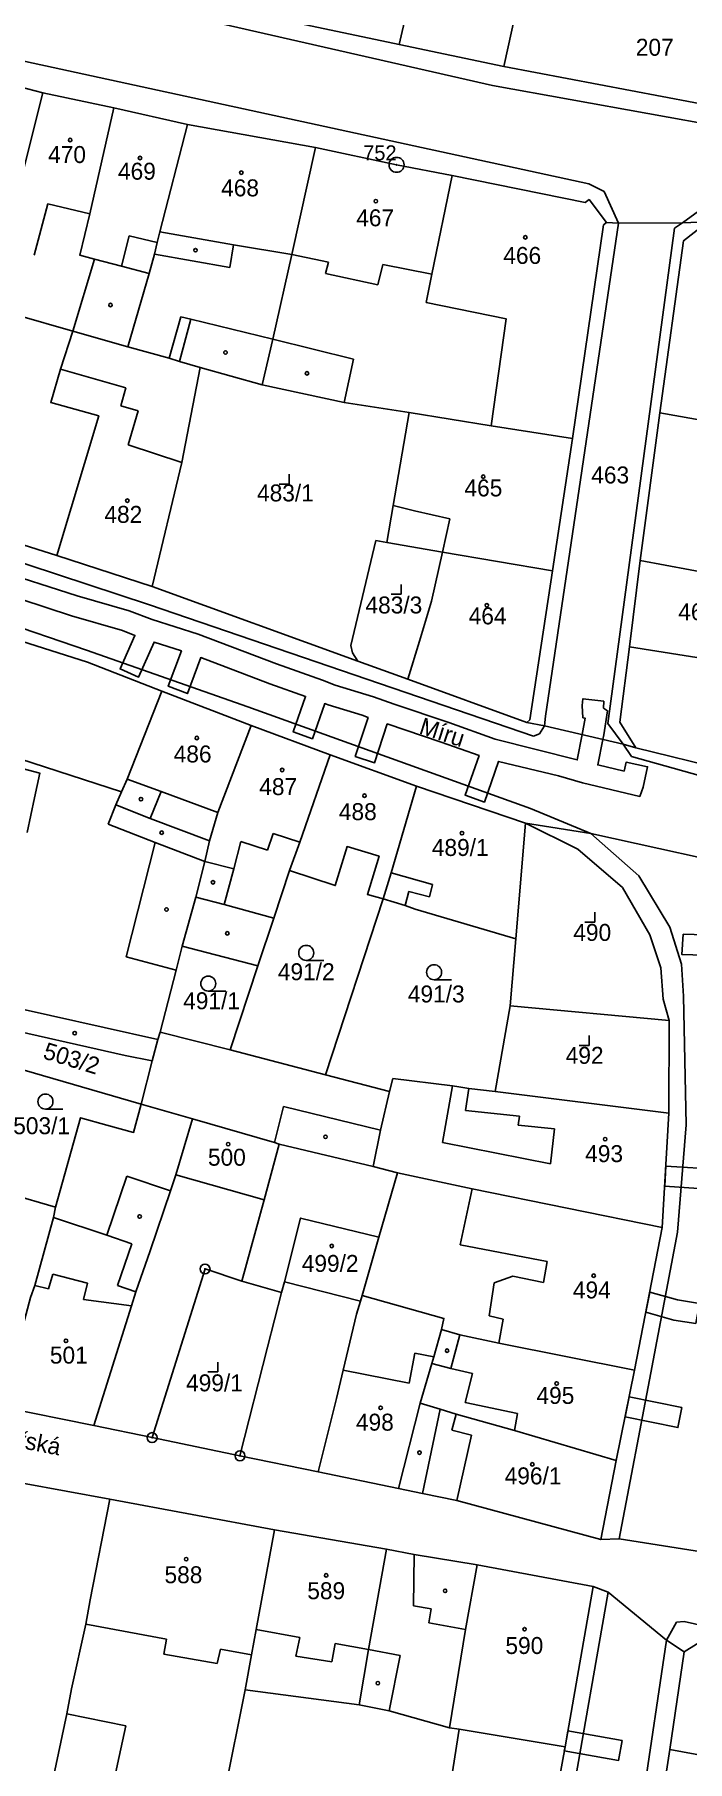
# Model space of a CAD drawing. Extents: x -784124 to -780570, y -980818 to -976926.
# Drawn here: x -782056.8 to -781991.4, y -979771 to -979598 of the extents above; entities that cross this region are included whole.
import ezdxf
from ezdxf.enums import TextEntityAlignment as Align

# ---------------------------------------------------------------- set-up
doc = ezdxf.new("R2010")
doc.units = 0
doc.header["$LTSCALE"] = 3.138375
doc.header["$MEASUREMENT"] = 0
doc.linetypes.add('0_02', pattern=[0])
doc.linetypes.add('0_051C', pattern=[0])
for name, color, linetype in [('1008', 1, 'CONTINUOUS'), ('101', 1, 'CONTINUOUS'), ('1016', 1, 'CONTINUOUS'), ('105', 1, 'CONTINUOUS'), ('18', 1, 'CONTINUOUS'), ('21800', 1, 'CONTINUOUS'), ('21810', 1, 'CONTINUOUS'), ('21900', 1, 'CONTINUOUS'), ('21999', 1, 'CONTINUOUS'), ('23700', 1, 'CONTINUOUS'), ('304', 1, 'CONTINUOUS'), ('319', 1, 'CONTINUOUS'), ('402', 1, 'CONTINUOUS'), ('404', 1, 'CONTINUOUS')]:
    doc.layers.add(name, color=color, linetype=linetype)

# ---------------------------------------------------------------- blocks, each defined once
blk = doc.blocks.new('4_02$0')
at = {"layer": '404', "color": 255, "linetype": 'Continuous'}
blk.add_circle((-0.01, 0), 0.175, dxfattribs=at)
blk = doc.blocks.new('3_19$9')
at = {"layer": '319', "color": 255, "linetype": 'Continuous'}
for p, q in [((-1, 0), (0, 0)), ((0, 0), (0, 1))]:
    blk.add_line(p, q, dxfattribs=at)
blk = doc.blocks.new('3_04$3')
at = {"layer": '304', "color": 255, "linetype": 'Continuous'}
blk.add_line((0.01, 0), (1.76, 0), dxfattribs=at)
blk.add_circle((0.01, 0.75), 0.75, dxfattribs=at)
blk = doc.blocks.new('1_01$18')
at = {"layer": '101', "color": 3, "linetype": 'Continuous'}
for radius in [0.75, 0.03]:
    blk.add_circle((0, 0), radius, dxfattribs=at)
blk = doc.blocks.new('1_05$19')
at = {"layer": '105', "color": 3, "linetype": 'Continuous'}
for radius in [0.5, 0.0303]:
    blk.add_circle((0, 0), radius, dxfattribs=at)

msp = doc.modelspace()

# ---------------------------------------------------------------- linework, layer by layer
at = {"layer": '21800', "color": 255, "linetype": 'Continuous'}
for p, q in [((-782098.36, -979583.11), (-782010.93, -979603.08)), ((-782059.23, -979600.34), (-782001.26, -979612.95)), ((-782010.93, -979603.08), (-781978.79, -979608.9)), ((-782001.26, -979612.95), (-781999.75, -979613.7)), ((-781999.75, -979613.7), (-781998.3, -979616.86)), ((-782056.81, -979620.09), (-782055.44, -979614.93)), ((-782055.44, -979614.93), (-782051.25, -979615.94)), ((-781989.92, -979615.42), (-781991.89, -979616.83)), ((-781998.3, -979616.86), (-782005.6, -979666.27)), ((-781992.71, -979617.38), (-781999.36, -979667.02)), ((-781991.89, -979616.83), (-781992.71, -979617.38)), ((-782047.32, -979618.16), (-782048.06, -979621.19)), ((-782044.49, -979618.83), (-782047.32, -979618.16)), ((-782036.85, -979619.05), (-782037.22, -979621.32)), ((-782036.85, -979619.05), (-782031.02, -979620.03)), ((-782052.96, -979627.69), (-782050.77, -979620.49)), ((-782037.22, -979621.32), (-782044.77, -979619.98)), ((-782031.02, -979620.03), (-782027.34, -979620.77)), ((-782027.34, -979620.77), (-782027.64, -979621.93)), ((-782027.64, -979621.93), (-782022.39, -979623.05)), ((-782022.39, -979623.05), (-782021.91, -979621.03)), ((-782021.91, -979621.03), (-782017.01, -979622)), ((-782043.3, -979630.39), (-782042.14, -979626.26)), ((-782041.12, -979626.51), (-782042.27, -979630.74)), ((-782042.14, -979626.26), (-782041.12, -979626.51)), ((-782041.12, -979626.51), (-782032.93, -979628.49)), ((-782024.85, -979630.5), (-782032.93, -979628.49)), ((-782025.79, -979634.84), (-782024.85, -979630.5)), ((-782054.2, -979631.52), (-782047.64, -979633.39)), ((-782045.26, -979655.11), (-782109.05, -979634.22)), ((-782047.64, -979633.39), (-782048.16, -979635.18)), ((-782048.16, -979635.18), (-782046.42, -979635.69)), ((-782046.42, -979635.69), (-782047.42, -979639.09)), ((-782047.42, -979639.09), (-782042.02, -979640.86)), ((-782020.86, -979645.17), (-782018.72, -979645.69)), ((-782018.72, -979645.69), (-782015.19, -979646.51)), ((-782015.19, -979646.51), (-782015.93, -979649.83)), ((-782067.93, -979654.07), (-782051.57, -979659.66)), ((-782006.83, -979668.29), (-782045.26, -979655.11)), ((-782051.57, -979659.66), (-782035.43, -979665.33)), ((-782035.43, -979665.33), (-782007.11, -979675.52)), ((-782005.71, -979667.24), (-782006.21, -979668.04)), ((-782005.6, -979666.27), (-782005.71, -979667.24)), ((-781999.36, -979667.02), (-781997.83, -979669.1)), ((-782006.21, -979668.04), (-782006.83, -979668.29)), ((-781997.83, -979669.1), (-781997.01, -979670.32)), ((-782048.08, -979673.87), (-782058.27, -979670.57)), ((-781997.01, -979670.32), (-781977.92, -979675.65)), ((-782044.11, -979673.84), (-782047.5, -979672.58)), ((-782044.11, -979673.84), (-782045.19, -979676.52)), ((-782038.44, -979675.95), (-782044.11, -979673.84)), ((-782049.4, -979677.09), (-782048.65, -979675.18)), ((-782007.11, -979675.52), (-782001.07, -979678.03)), ((-782044.71, -979678.93), (-782049.4, -979677.09)), ((-782032.89, -979678.04), (-782033.46, -979679.7)), ((-782030.21, -979678.9), (-782032.89, -979678.04)), ((-782001.07, -979678.03), (-781996.27, -979682.27)), ((-782047.62, -979690.4), (-782044.71, -979678.93)), ((-782044.71, -979678.93), (-782039.73, -979680.83)), ((-782036.11, -979678.83), (-782036.84, -979681.57)), ((-782033.46, -979679.7), (-782036.11, -979678.83)), ((-782039.73, -979680.83), (-782036.84, -979681.57)), ((-782036.84, -979681.57), (-782037.81, -979685.15)), ((-782016.94, -979683.14), (-782021.08, -979681.97)), ((-782017.24, -979684.37), (-782016.94, -979683.14)), ((-781996.27, -979682.27), (-781993.16, -979687.41)), ((-782037.81, -979685.15), (-782040.64, -979684.43)), ((-782019.68, -979685.24), (-782019.31, -979683.85)), ((-782019.31, -979683.85), (-782017.24, -979684.37)), ((-782037.81, -979685.15), (-782032.81, -979686.52)), ((-781993.16, -979687.41), (-781992, -979691.14)), ((-782042.61, -979691.75), (-782047.62, -979690.4)), ((-781992, -979691.14), (-781991.8, -979694.33)), ((-782044.43, -979698.67), (-782060.87, -979695.02)), ((-781991.8, -979694.33), (-781991.53, -979707.23)), ((-782022.15, -979707.78), (-782021.25, -979703.88)), ((-782014.94, -979703.33), (-782015.93, -979709.02)), ((-782013.61, -979705.79), (-782013.29, -979703.59)), ((-782032.75, -979709.01), (-782031.85, -979705.41)), ((-782031.85, -979705.41), (-782022.15, -979707.78)), ((-782008.22, -979706.38), (-782013.61, -979705.79)), ((-782008.36, -979707.27), (-782008.22, -979706.38)), ((-782004.73, -979707.65), (-782008.36, -979707.27)), ((-781991.53, -979707.23), (-781992.41, -979718)), ((-782022.15, -979707.78), (-782022.86, -979711.42)), ((-782015.93, -979709.02), (-782005.11, -979711.15)), ((-782005.11, -979711.15), (-782004.73, -979707.65)), ((-782047.53, -979712.39), (-782049.56, -979718.3)), ((-782043.16, -979713.84), (-782047.53, -979712.39)), ((-782042.65, -979712.25), (-782033.79, -979714.75)), ((-782014.17, -979719.26), (-782012.96, -979713.63)), ((-782049.56, -979718.3), (-782054.9, -979716.53)), ((-782049.56, -979718.3), (-782047.04, -979719.17)), ((-782047.04, -979719.17), (-782048.47, -979723.34)), ((-782005.44, -979720.93), (-782014.17, -979719.26)), ((-781992.41, -979718), (-781995.06, -979732.09)), ((-782005.83, -979723.03), (-782005.44, -979720.93)), ((-782055.4, -979723.66), (-782054.94, -979722.2)), ((-782054.94, -979722.2), (-782051.49, -979723.11)), ((-782051.49, -979723.11), (-782051.89, -979724.72)), ((-782036.04, -979722.89), (-782032.04, -979724.04)), ((-782031.76, -979722.96), (-782024.13, -979724.91)), ((-782011.27, -979726.37), (-782010.77, -979723.07)), ((-782010.77, -979723.07), (-782008.88, -979722.4)), ((-782008.88, -979722.4), (-782005.83, -979723.03)), ((-782056.75, -979723.32), (-782055.4, -979723.66)), ((-782051.89, -979724.72), (-782047.09, -979725.37)), ((-782048.47, -979723.34), (-782046.64, -979723.97)), ((-782009.84, -979726.71), (-782011.27, -979726.37)), ((-782015.08, -979731.64), (-782014.18, -979728.29)), ((-782010.29, -979729.1), (-782009.84, -979726.71)), ((-782019.28, -979733.12), (-782018.7, -979730.1)), ((-782018.7, -979730.1), (-782016.81, -979730.47)), ((-782015.08, -979731.64), (-782017, -979731.15)), ((-782012.94, -979732.16), (-782015.08, -979731.64)), ((-782025.88, -979731.83), (-782019.28, -979733.12)), ((-782013.65, -979735.07), (-782012.94, -979732.16)), ((-781995.06, -979732.09), (-781998.24, -979748.71)), ((-782013.65, -979735.07), (-782008.42, -979736.17)), ((-782016.18, -979735.74), (-782017.94, -979744.17)), ((-782014.99, -979737.82), (-782014.55, -979736.24)), ((-782008.42, -979736.17), (-782008.72, -979737.88)), ((-782013.01, -979738.32), (-782014.99, -979737.82)), ((-782013.01, -979738.32), (-782014.49, -979744.88)), ((-782018.84, -979755.44), (-782018.78, -979750.29)), ((-782012.46, -979751.34), (-782013.64, -979757.79)), ((-781999.33, -979754.08), (-782009.83, -979813.95)), ((-782017.05, -979755.74), (-782018.84, -979755.44)), ((-782017.29, -979757.13), (-782017.05, -979755.74)), ((-782043.58, -979758.78), (-782051.66, -979757.27)), ((-782013.64, -979757.79), (-782017.29, -979757.13)), ((-781993.51, -979758.87), (-781992.51, -979757.08)), ((-781992.51, -979757.08), (-781991.73, -979756.99)), ((-781991.73, -979756.99), (-781952.36, -979766.18)), ((-782043.83, -979760.27), (-782043.58, -979758.78)), ((-782030.22, -979758.6), (-782034.59, -979757.82)), ((-782030.62, -979760.48), (-782030.22, -979758.6)), ((-782026.68, -979759.21), (-782027.02, -979761.06)), ((-782023.33, -979759.8), (-782026.68, -979759.21)), ((-782013.64, -979757.79), (-782015.24, -979767.67)), ((-782001.69, -979814.11), (-781993.51, -979758.87)), ((-782038.5, -979761.2), (-782043.83, -979760.27)), ((-782038.16, -979759.78), (-782038.5, -979761.2)), ((-782035.06, -979760.36), (-782038.16, -979759.78)), ((-782027.02, -979761.06), (-782030.62, -979760.48)), ((-782020.18, -979760.41), (-782023.33, -979759.8)), ((-782021.26, -979765.97), (-782020.18, -979760.41)), ((-782053.56, -979766.27), (-782047.63, -979767.46)), ((-782047.63, -979767.46), (-782051.4, -979784.67)), ((-782015.42, -979775.19), (-782014.27, -979767.79))]:
    msp.add_line(p, q, dxfattribs=at)
at = {"layer": '21810', "color": 255, "linetype": '0_02'}
msp.add_line((-782044.24, -979617.73), (-782036.85, -979619.05), dxfattribs=at)
at = {"layer": '21900', "color": 3, "linetype": 'Continuous'}
for p, q in [((-782009.79, -979601.17), (-782007.55, -979591.04)), ((-782020.26, -979598.98), (-782036.6, -979595.54)), ((-782020.26, -979598.98), (-782009.79, -979601.17)), ((-782055.97, -979603.8), (-782063.35, -979601.91)), ((-782009.79, -979601.17), (-781982.34, -979606.4)), ((-782048.83, -979605.33), (-782055.97, -979603.8)), ((-782041.47, -979606.99), (-782048.83, -979605.33)), ((-782028.65, -979609.29), (-782041.47, -979606.99)), ((-782045.31, -979621.91), (-782047.43, -979629.26)), ((-782052.96, -979627.69), (-782047.43, -979629.26)), ((-782040.21, -979631.33), (-782033.99, -979633.09)), ((-782011.07, -979637.18), (-782019.28, -979635.85)), ((-781994.16, -979635.88), (-781996.12, -979650.69)), ((-782002.9, -979638.47), (-782011.07, -979637.18)), ((-782002.9, -979638.47), (-782004.92, -979651.71)), ((-782071.04, -979645), (-782054.55, -979650.17)), ((-782022.6, -979648.69), (-782021.49, -979648.88)), ((-782054.55, -979650.17), (-782045.02, -979653.28)), ((-782021.49, -979648.88), (-782015.93, -979649.83)), ((-782004.92, -979651.71), (-782015.93, -979649.83)), ((-781996.12, -979650.69), (-781997.19, -979659.34)), ((-782024.41, -979660.77), (-782045.02, -979653.28)), ((-782019.41, -979662.58), (-782024.41, -979660.77)), ((-782044.03, -979663.79), (-782035.1, -979667.22)), ((-782019.41, -979662.58), (-782007.49, -979666.9)), ((-782035.1, -979667.22), (-782027.18, -979670.17)), ((-782027.18, -979670.17), (-782018.52, -979673.31)), ((-781996.56, -979669.47), (-781977.34, -979674.16)), ((-782018.52, -979673.31), (-782007.62, -979677.01)), ((-782008.57, -979688.59), (-782007.62, -979677.01)), ((-782027.66, -979702.21), (-782021.86, -979684.6)), ((-782042, -979689.32), (-782034.44, -979691.31)), ((-782008.57, -979688.59), (-782009.14, -979695.32)), ((-782037.19, -979699.73), (-782034.44, -979691.31)), ((-782010.64, -979703.88), (-782009.14, -979695.32)), ((-782009.14, -979695.32), (-781993.23, -979696.78)), ((-781993.25, -979706.07), (-781993.23, -979696.78)), ((-782044.19, -979697.94), (-782037.19, -979699.73)), ((-782037.19, -979699.73), (-782027.66, -979702.21)), ((-782045, -979700.83), (-782046.1, -979705.15)), ((-782010.64, -979703.88), (-781993.25, -979706.07)), ((-782046.1, -979705.15), (-782040.95, -979706.62)), ((-781993.92, -979717.51), (-781993.25, -979706.07)), ((-782020.44, -979712.04), (-782022.29, -979718.5)), ((-781996.69, -979731.83), (-781993.92, -979717.51)), ((-782022.29, -979718.5), (-782023.96, -979724.34)), ((-782039.71, -979721.68), (-782045.01, -979738.58)), ((-781998.53, -979740.86), (-781996.69, -979731.83)), ((-782018.16, -979735.13), (-782020.34, -979743.67)), ((-782060.1, -979735.48), (-782050.85, -979737.37)), ((-782050.85, -979737.37), (-782045.01, -979738.58)), ((-782036.21, -979740.4), (-782045.01, -979738.58)), ((-782028.38, -979742.02), (-782036.21, -979740.4)), ((-782028.38, -979742.02), (-782020.34, -979743.67)), ((-782000.08, -979748.78), (-781998.53, -979740.86)), ((-782032.75, -979747.83), (-782049.25, -979744.75)), ((-782021.54, -979749.74), (-782032.75, -979747.83)), ((-782003.66, -979769.55), (-782000.83, -979753.51)), ((-781991.72, -979760.05), (-781993.16, -979769.84)), ((-782035.7, -979763.85), (-782024.29, -979765.35)), ((-782005.79, -979781.38), (-782003.66, -979769.55)), ((-781993.16, -979769.84), (-781994.65, -979779.6))]:
    msp.add_line(p, q, dxfattribs=at)
for points in [[(-782010.94, -979584.63), (-782012.26, -979590.11), (-782017.96, -979588.99), (-782020.26, -979598.98)], [(-782055.97, -979603.8), (-782058.94, -979615.69), (-782059.88, -979619.25), (-782059.54, -979619.31), (-782060.8, -979622.76), (-782061.52, -979625.17)], [(-782048.83, -979605.33), (-782051.25, -979615.94), (-782052.24, -979620.09), (-782050.77, -979620.49), (-782048.06, -979621.19), (-782045.31, -979621.91)], [(-782041.47, -979606.99), (-782044.24, -979617.73), (-782044.49, -979618.83), (-782044.77, -979619.98), (-782045.31, -979621.91)], [(-782028.65, -979609.29), (-782031.02, -979620.03), (-782032.93, -979628.49), (-782033.99, -979633.09)], [(-782014.97, -979612.1), (-782020.53, -979611.03), (-782028.65, -979609.29)], [(-782014.97, -979612.1), (-782017.01, -979622), (-782017.56, -979624.81), (-782009.54, -979626.48), (-782011.07, -979637.18)], [(-781999.52, -979616.82), (-782001.25, -979614.52), (-782001.63, -979614.79), (-782014.97, -979612.1)], [(-781999.52, -979616.82), (-781999.79, -979617.05), (-782002.9, -979638.47)], [(-781989.36, -979616.74), (-781991.89, -979616.83), (-781998.3, -979616.86), (-781999.52, -979616.82)], [(-781989.36, -979616.74), (-781991.78, -979618.64), (-781994.16, -979635.88)], [(-782061.52, -979625.17), (-782058.51, -979626.1), (-782052.96, -979627.69)], [(-782054.55, -979650.17), (-782050.36, -979636.19), (-782055.17, -979634.84), (-782054.2, -979631.52), (-782052.96, -979627.69)], [(-782047.43, -979629.26), (-782043.3, -979630.39), (-782042.27, -979630.74), (-782040.21, -979631.33)], [(-782045.02, -979653.28), (-782042.02, -979640.86), (-782040.21, -979631.33)], [(-782033.99, -979633.09), (-782025.79, -979634.84), (-782019.28, -979635.85)], [(-782019.28, -979635.85), (-782020.86, -979645.17), (-782021.49, -979648.88)], [(-781994.16, -979635.88), (-781980.07, -979638.4), (-781979.18, -979638.62), (-781969.64, -979640.47)], [(-782024.41, -979660.77), (-782024.94, -979659.93), (-782025.11, -979659.2), (-782022.6, -979648.69)], [(-782015.93, -979649.83), (-782017.04, -979654.75), (-782018.22, -979658.76), (-782019.41, -979662.58)], [(-782004.92, -979651.71), (-782007.19, -979666.64), (-782007.49, -979666.9)], [(-781996.12, -979650.69), (-781983.63, -979653.02), (-781980.95, -979653.53), (-781979.13, -979653.9), (-781972.91, -979655.07)], [(-782068.32, -979655.54), (-782051.49, -979660.86), (-782044.03, -979663.79)], [(-781997.19, -979659.34), (-781998.17, -979666.87), (-781996.56, -979669.47)], [(-781997.19, -979659.34), (-781986.24, -979661.06), (-781984.73, -979661.39), (-781980.93, -979662.21), (-781977.15, -979663.04), (-781976.44, -979660.18), (-781974.2, -979660.68)], [(-782039.25, -979678.77), (-782045.19, -979676.52), (-782048.65, -979675.18), (-782048.08, -979673.87), (-782047.5, -979672.58), (-782044.03, -979663.79)], [(-782039.25, -979678.77), (-782038.44, -979675.95), (-782035.1, -979667.22)], [(-782007.49, -979666.9), (-782005.71, -979667.24), (-781997.83, -979669.1), (-781996.56, -979669.47)], [(-782071.91, -979667.74), (-782059.94, -979671.08), (-782058.53, -979671.39), (-782056.26, -979671.98), (-782056.79, -979674.45), (-782057.53, -979677.93)], [(-782031.25, -979681.75), (-782030.21, -979678.9), (-782027.18, -979670.17)], [(-782021.86, -979684.6), (-782021.08, -979681.97), (-782018.52, -979673.31)], [(-782007.62, -979677.01), (-782001.07, -979678.03), (-781983.21, -979681.99), (-781980.36, -979682.59)], [(-781993.23, -979696.78), (-781993.82, -979694.65), (-781994.08, -979691.5), (-781995.17, -979688.19), (-781997.9, -979683.45), (-782002.39, -979679.61), (-782007.62, -979677.01)], [(-782042, -979689.32), (-782040.64, -979684.43), (-782039.73, -979680.83), (-782039.25, -979678.77)], [(-782031.25, -979681.75), (-782026.67, -979683.25), (-782025.49, -979679.35), (-782022.28, -979680.32), (-782023.45, -979684.14), (-782021.86, -979684.6)], [(-782034.44, -979691.31), (-782032.81, -979686.52), (-782031.25, -979681.75)], [(-782021.86, -979684.6), (-782019.68, -979685.24), (-782018.66, -979685.63), (-782008.57, -979688.59)], [(-782044.19, -979697.94), (-782042.61, -979691.75), (-782042, -979689.32)], [(-782061.32, -979697.2), (-782047.7, -979700.28), (-782045, -979700.83)], [(-782045, -979700.83), (-782044.43, -979698.67), (-782044.19, -979697.94)], [(-782027.66, -979702.21), (-782021.25, -979703.88), (-782020.89, -979702.59), (-782014.94, -979703.33), (-782014.3, -979703.42), (-782013.29, -979703.59), (-782010.64, -979703.88)], [(-782046.1, -979705.15), (-782046.86, -979707.99), (-782049.54, -979707.28), (-782052.18, -979706.53), (-782054.67, -979715.5)], [(-782040.95, -979706.62), (-782042.65, -979712.25), (-782043.16, -979713.84), (-782045.21, -979719.87), (-782046.64, -979723.97), (-782047.09, -979725.37), (-782050.85, -979737.37)], [(-782040.95, -979706.62), (-782032.75, -979709.01), (-782032.3, -979709.16)], [(-782032.3, -979709.16), (-782033.79, -979714.75), (-782036.04, -979722.89), (-782039.71, -979721.68)], [(-782032.3, -979709.16), (-782022.86, -979711.42), (-782020.44, -979712.04)], [(-782054.67, -979715.5), (-782059.26, -979714.15), (-782058.28, -979711.04), (-782061.34, -979710.08)], [(-782020.44, -979712.04), (-782012.96, -979713.63), (-781993.92, -979717.51)], [(-782054.67, -979715.5), (-782054.9, -979716.53), (-782056.75, -979723.32), (-782057.18, -979724.52), (-782060.1, -979735.48)], [(-782036.21, -979740.4), (-782033.44, -979729.5), (-782032.04, -979724.04), (-782031.76, -979722.96), (-782030.14, -979716.58), (-782022.29, -979718.5)], [(-782023.96, -979724.34), (-782024.13, -979724.91), (-782024.53, -979726.2), (-782025.88, -979731.83), (-782026.56, -979734.65), (-782028.38, -979742.02)], [(-782023.96, -979724.34), (-782015.79, -979726.64), (-782016.02, -979727.75)], [(-782016.02, -979727.75), (-782016.81, -979730.47), (-782017, -979731.15), (-782018.16, -979735.13)], [(-782016.02, -979727.75), (-782014.18, -979728.29), (-782010.29, -979729.1), (-781996.69, -979731.83)], [(-782018.16, -979735.13), (-782016.18, -979735.74), (-782014.55, -979736.24), (-782008.72, -979737.88), (-781998.53, -979740.86)], [(-782049.25, -979744.75), (-782058, -979743.13), (-782069.51, -979741.14)], [(-782020.34, -979743.67), (-782017.94, -979744.17), (-782014.49, -979744.88), (-782000.08, -979748.78)], [(-782057.23, -979783.6), (-782053.56, -979766.27), (-782053.08, -979763.75), (-782051.66, -979757.27), (-782051.21, -979754.84), (-782049.25, -979744.75)], [(-782035.7, -979763.85), (-782035.06, -979760.36), (-782034.59, -979757.82), (-782032.75, -979747.83)], [(-782000.08, -979748.78), (-781998.24, -979748.71), (-781991.27, -979749.83), (-781989.99, -979750.02)], [(-782024.29, -979765.35), (-782023.33, -979759.8), (-782021.54, -979749.74)], [(-782000.83, -979753.51), (-782012.46, -979751.34), (-782018.78, -979750.29), (-782021.54, -979749.74)], [(-782000.83, -979753.51), (-781999.33, -979754.08), (-781993.51, -979758.87), (-781991.72, -979760.05)], [(-781974.4, -979762.24), (-781989.52, -979758.67), (-781991.72, -979760.05)], [(-782038.88, -979780.42), (-782037.73, -979773.99), (-782035.7, -979763.85)], [(-782024.29, -979765.35), (-782021.26, -979765.97), (-782015.24, -979767.67), (-782014.27, -979767.79), (-782003.66, -979769.55)], [(-781975.98, -979772.08), (-781979.38, -979771.6), (-781979.54, -979773.26), (-781983.03, -979772.2), (-781983.03, -979771.7), (-781993.16, -979769.84)]]:
    msp.add_lwpolyline(points, dxfattribs=at)
at = {"layer": '21999', "color": 3, "linetype": 'Continuous'}
msp.add_line((-782046.1, -979705.15), (-782058.87, -979701.47), dxfattribs=at)
at = {"layer": '23700', "color": 255, "linetype": '0_051C'}
msp.add_lwpolyline([(-782063.27, -979652.87), (-782053.1, -979656.23), (-782047.98, -979657.71), (-782046.74, -979658.19), (-782048.22, -979661.55), (-782046.36, -979662.37), (-782044.81, -979658.86), (-782042.08, -979659.74), (-782043.4, -979663.29), (-782041.48, -979664.01), (-782040.14, -979660.41), (-782033.23, -979663.03), (-782029.64, -979664.3), (-782030.88, -979667.86), (-782028.96, -979668.54), (-782027.73, -979665.02), (-782027.38, -979665.16), (-782023.97, -979666.19), (-782023.39, -979666.43), (-782024.67, -979670.31), (-782022.73, -979670.95), (-782021.46, -979667.06), (-782016.05, -979668.87), (-782012.27, -979670.23), (-782013.66, -979674.21), (-782011.74, -979674.89), (-782010.32, -979670.82), (-782004.32, -979672.26), (-782001.91, -979672.96), (-781996.17, -979674.33), (-781995.83, -979673.41), (-781995.39, -979671.35), (-781997.54, -979670.9), (-781997.75, -979671.79), (-782000.39, -979671.16), (-781999.87, -979668.62), (-781999.78, -979668.16), (-781999.42, -979665.76), (-781999.82, -979665.47), (-781999.78, -979664.79), (-782001.86, -979664.53), (-782001.86, -979664.53), (-782001.94, -979665.2), (-782001.87, -979666.44), (-782001.65, -979666.47), (-782001.93, -979668.13), (-782002.43, -979670.66), (-782010.65, -979668.58), (-782015.31, -979666.91), (-782020.77, -979665.09), (-782022.85, -979664.34), (-782026.68, -979663.18), (-782027.96, -979662.67), (-782032.55, -979661.05), (-782040.4, -979658.06), (-782045.01, -979656.6), (-782047.3, -979655.71), (-782052.5, -979654.21), (-782069.17, -979648.88)], dxfattribs=at)
for points in [[(-781982.52, -979690.59), (-781982.28, -979688.57), (-781984.09, -979688.37), (-781991.82, -979688.14), (-781991.96, -979690.18), (-781984.21, -979690.41), (-781982.52, -979690.59)], [(-781993.56, -979711.36), (-781993.68, -979713.39), (-781990.29, -979713.6), (-781990.32, -979714.08), (-781984.1, -979714.2), (-781983.96, -979712.16), (-781988.14, -979712.12), (-781988.11, -979711.72), (-781993.56, -979711.36)], [(-781995.18, -979724.01), (-781995.57, -979726.02), (-781992.77, -979726.8), (-781990.56, -979727.13), (-781990.18, -979725.13), (-781992.41, -979724.78), (-781995.18, -979724.01)], [(-781997.64, -979736.5), (-781992.35, -979737.57), (-781991.97, -979735.57), (-781997.23, -979734.5), (-781997.64, -979736.5)], [(-781997.94, -979768.92), (-782003.38, -979767.97), (-782003.66, -979769.55), (-782003.74, -979769.97), (-781998.29, -979770.93), (-781997.94, -979768.92)]]:
    msp.add_lwpolyline(points, close=True, dxfattribs=at)

# ---------------------------------------------------------------- block references
at = {"layer": '101', "color": 0, "linetype": 'ByBlock'}
msp.add_blockref('1_01$18', (-782020.53, -979611.03), dxfattribs=at)
at = {"layer": '105', "color": 0, "linetype": 'ByBlock'}
for p in [(-782039.71, -979721.68), (-782045.01, -979738.58), (-782036.21, -979740.4)]:
    msp.add_blockref('1_05$19', p, dxfattribs=at)
at = {"layer": '304', "color": 0, "linetype": 'ByBlock'}
for p in [(-782029.59, -979690.75), (-782016.78, -979692.69), (-782039.4, -979693.83), (-782055.7, -979705.65)]:
    msp.add_blockref('3_04$3', p, dxfattribs=at)
at = {"layer": '319', "color": 0, "linetype": 'ByBlock'}
for p in [(-782031.3, -979643.02), (-782020.06, -979654.07), (-782000.67, -979686.93), (-782001.25, -979699.27), (-782038.43, -979732)]:
    msp.add_blockref('3_19$9', p, dxfattribs=at)
at = {"layer": '402', "color": 0, "linetype": 'ByBlock'}
for p in [(-782040.65, -979619.59), (-782049.17, -979625.08), (-782037.65, -979629.84), (-782029.49, -979631.93), (-782046.12, -979674.6), (-782044.04, -979677.96), (-782038.91, -979682.93), (-782043.56, -979685.65), (-782037.47, -979688.05), (-782052.75, -979698.05), (-782027.63, -979708.43), (-782046.25, -979716.42), (-782015.46, -979729.87), (-782018.23, -979740.08), (-782015.66, -979753.93), (-782022.39, -979763.18)]:
    msp.add_blockref('4_02$0', p, dxfattribs=at)
at = {"layer": '404', "color": 0, "linetype": 'ByBlock'}
for p in [(-782053.21, -979608.55), (-782046.21, -979610.35), (-782036.07, -979611.81), (-782022.6, -979614.67), (-782007.62, -979618.3), (-782011.84, -979642.28), (-782047.48, -979644.68), (-782011.48, -979655.17), (-782040.52, -979668.47), (-782031.98, -979671.67), (-782023.73, -979674.25), (-782013.97, -979678.01), (-782037.39, -979709.17), (-781999.63, -979708.67), (-782027.01, -979719.37), (-782000.78, -979722.35), (-782053.63, -979728.88), (-782004.49, -979733.15), (-782022.12, -979735.59), (-782006.93, -979741.26), (-782041.59, -979750.76), (-782027.57, -979752.38), (-782007.7, -979757.78)]:
    msp.add_blockref('4_02$0', p, dxfattribs=at)

# ---------------------------------------------------------------- texts
at = {"layer": '1008', "color": 255, "linetype": 'Continuous'}
for s, rotation, p in [('Míru', 342, (-782018.53, -979668.48)), ('Havířská', 349, (-782063.25, -979739.16))]:
    msp.add_text(s, height=1.7, rotation=rotation, dxfattribs=at).set_placement(p, align=Align.BOTTOM_LEFT)
at = {"layer": '1016', "color": 174, "linetype": 'Continuous'}
msp.add_text('752', height=1.5, dxfattribs=at).set_placement((-782020.53, -979611.03), align=Align.BOTTOM_RIGHT)
at = {"layer": '18', "color": 255, "linetype": 'Continuous'}
for s, p in [('207', (-781996.57, -979600.61)), ('470', (-782055.43, -979611.36)), ('469', (-782048.43, -979613.03)), ('468', (-782038.1, -979614.7)), ('467', (-782024.57, -979617.7)), ('466', (-782009.84, -979621.47)), ('463', (-782001.03, -979643.47)), ('465', (-782013.73, -979644.77)), ('482', (-782049.79, -979647.42)), ('464', (-782013.31, -979657.59)), ('461', (-781992.32, -979657.18)), ('486', (-782042.85, -979671.43)), ('487', (-782034.28, -979674.7)), ('488', (-782026.31, -979677.21)), ('489/1', (-782017, -979680.8)), ('490', (-782002.83, -979689.31)), ('491/2', (-782032.42, -979693.25)), ('491/3', (-782019.4, -979695.48)), ('491/1', (-782041.9, -979696.16)), ('492', (-782003.59, -979701.63)), ('503/1', (-782058.92, -979708.68)), ('493', (-782001.64, -979711.48)), ('500', (-782039.42, -979711.84)), ('494', (-782002.87, -979725.14)), ('501', (-782055.25, -979731.67)), ('499/1', (-782041.61, -979734.45)), ('495', (-782006.52, -979735.71)), ('498', (-782024.6, -979738.39)), ('588', (-782043.77, -979753.68)), ('589', (-782029.47, -979755.28)), ('590', (-782009.63, -979760.77))]:
    msp.add_text(s, height=1.7, dxfattribs=at).set_placement(p, align=Align.BOTTOM_LEFT)
for s, p in [('483/1', (-782031.66, -979645.27)), ('483/3', (-782020.8, -979656.5)), ('496/1', (-782006.86, -979743.77))]:
    msp.add_text(s, height=1.7, dxfattribs=at).set_placement(p, align=Align.BOTTOM_CENTER)
msp.add_text('503/2', height=1.7, rotation=343, dxfattribs=at).set_placement((-782056.19, -979701.04), align=Align.BOTTOM_LEFT)
msp.add_text('499/2', height=1.7, dxfattribs=at).set_placement((-782027.18, -979721.12), align=Align.MIDDLE_CENTER)

doc.saveas('drawing.dxf')
